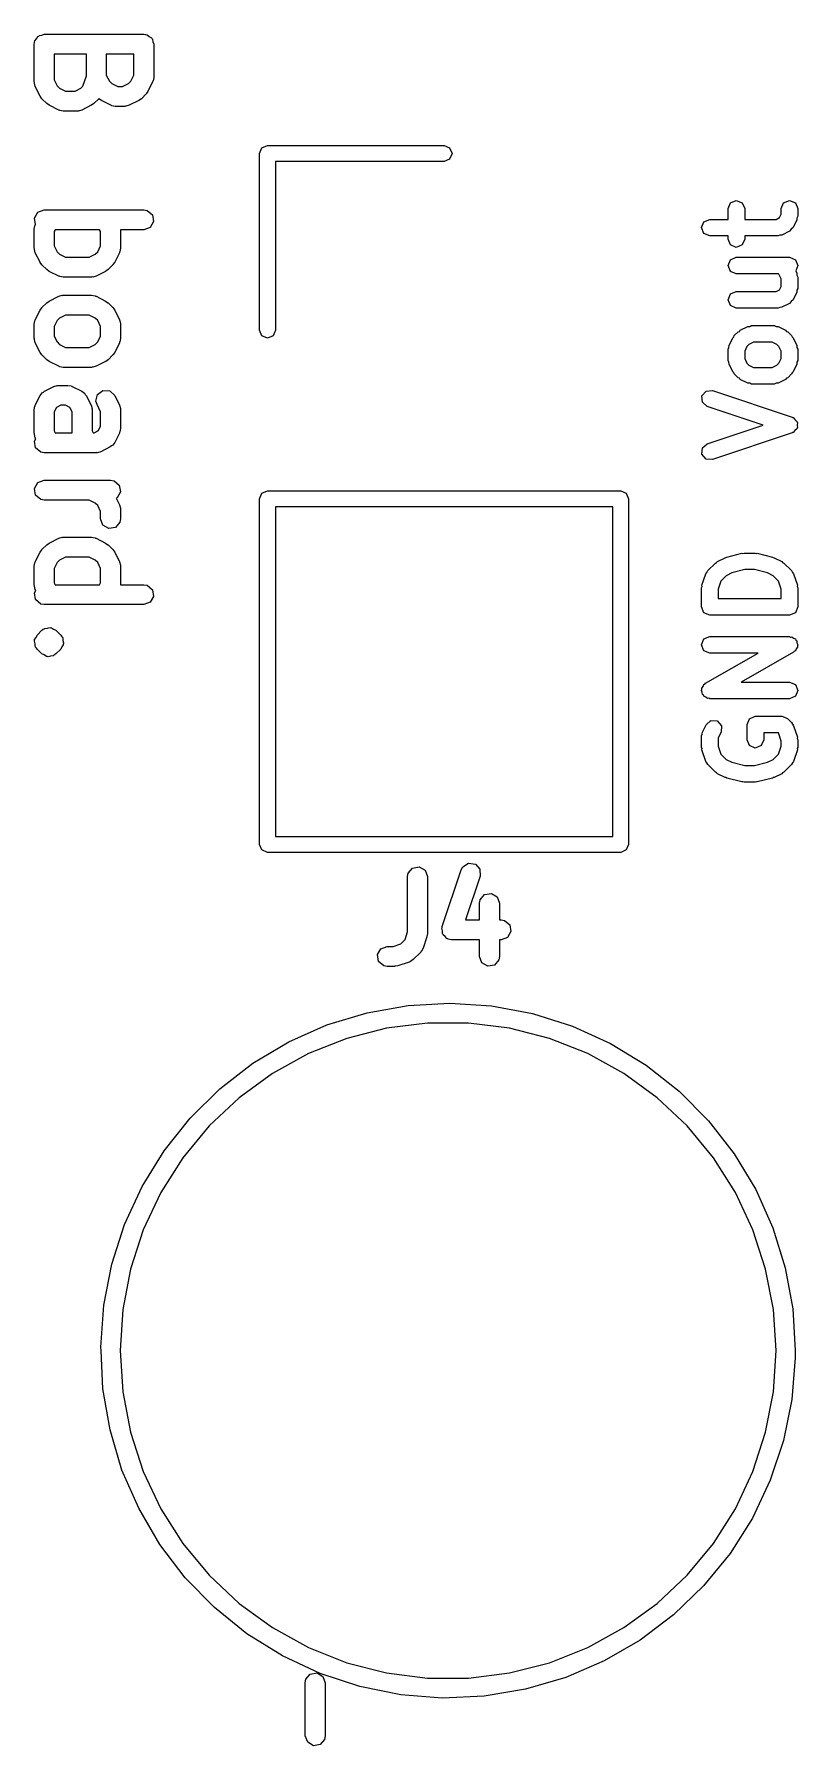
# Model space of a CAD drawing. Extents: x 83 to 117, y -104 to -70.4.
# Drawn here: x 110.88 to 116.63, y -103.97 to -91.09 of the extents above; entities that cross this region are included whole.
import ezdxf

# ---------------------------------------------------------------- set-up
doc = ezdxf.new("R2010")
doc.units = 0
doc.layers.add('BLACK', color=7, linetype='CONTINUOUS')

msp = doc.modelspace()

# ---------------------------------------------------------------- linework, layer by layer
at = {"layer": 'BLACK', "linetype": 'CONTINUOUS'}
for p, q in [((110.883, -91.1679), (110.885, -91.1581)), ((110.883, -91.4536), (110.883, -91.1679)), ((110.884, -91.1548), (110.886, -91.1519)), ((110.885, -91.1581), (110.884, -91.1548)), ((110.886, -91.1519), (110.888, -91.1422)), ((110.888, -91.1422), (110.9, -91.1273)), ((110.9, -91.1273), (110.91, -91.1104)), ((110.91, -91.1104), (110.917, -91.1081)), ((110.917, -91.1081), (110.921, -91.1029)), ((110.921, -91.1029), (110.94, -91.0995)), ((110.94, -91.0995), (110.958, -91.0929)), ((110.958, -91.0929), (111.708, -91.0929)), ((111.708, -91.0929), (111.718, -91.0946)), ((111.718, -91.0946), (111.721, -91.094)), ((111.721, -91.094), (111.724, -91.0957)), ((111.724, -91.0957), (111.734, -91.0974)), ((111.734, -91.0974), (111.749, -91.1099)), ((111.749, -91.1099), (111.766, -91.1196)), ((111.766, -91.1196), (111.768, -91.126)), ((111.768, -91.126), (111.773, -91.1304)), ((111.773, -91.1304), (111.777, -91.1495)), ((111.777, -91.1495), (111.783, -91.1679)), ((111.783, -91.1679), (111.783, -91.4179)), ((111.033, -91.2429), (111.033, -91.4359)), ((111.276, -91.2429), (111.033, -91.2429)), ((111.276, -91.4057), (111.276, -91.2429)), ((111.426, -91.2429), (111.426, -91.4002)), ((111.633, -91.2429), (111.426, -91.2429)), ((111.633, -91.4002), (111.633, -91.2429)), ((110.885, -91.4578), (110.883, -91.4536)), ((111.033, -91.4359), (111.056, -91.4806)), ((111.25, -91.4845), (111.276, -91.4057)), ((111.426, -91.4002), (111.449, -91.4449)), ((111.449, -91.4449), (111.467, -91.4634)), ((111.592, -91.4634), (111.611, -91.4449)), ((111.611, -91.4449), (111.633, -91.4002)), ((111.775, -91.4514), (111.74, -91.5228)), ((111.776, -91.4469), (111.775, -91.4514)), ((111.779, -91.4435), (111.776, -91.4469)), ((111.783, -91.4179), (111.779, -91.4435)), ((110.884, -91.4621), (110.885, -91.4578)), ((110.891, -91.4871), (110.884, -91.4621)), ((110.927, -91.5585), (110.891, -91.4871)), ((110.928, -91.5597), (110.927, -91.5585)), ((110.941, -91.578), (110.928, -91.5597)), ((110.977, -91.6137), (110.941, -91.578)), ((111.056, -91.4806), (111.074, -91.4991)), ((111.074, -91.4991), (111.119, -91.5214)), ((111.119, -91.5214), (111.191, -91.5214)), ((111.191, -91.5214), (111.235, -91.4991)), ((111.235, -91.4991), (111.25, -91.4845)), ((111.369, -91.578), (111.333, -91.6137)), ((111.37, -91.578), (111.369, -91.5773)), ((111.369, -91.5773), (111.369, -91.578)), ((111.371, -91.5787), (111.37, -91.578)), ((111.389, -91.5921), (111.371, -91.5787)), ((111.467, -91.4634), (111.512, -91.4857)), ((111.512, -91.4857), (111.548, -91.4857)), ((111.548, -91.4857), (111.592, -91.4634)), ((111.69, -91.578), (111.672, -91.5909)), ((111.726, -91.5423), (111.69, -91.578)), ((111.74, -91.5228), (111.726, -91.5408)), ((111.726, -91.5408), (111.726, -91.5423)), ((110.978, -91.6144), (110.977, -91.6137)), ((110.996, -91.6278), (110.978, -91.6144)), ((111.068, -91.6635), (110.996, -91.6278)), ((111.072, -91.664), (111.068, -91.6635)), ((111.076, -91.6669), (111.072, -91.664)), ((111.101, -91.6714), (111.076, -91.6669)), ((111.208, -91.6714), (111.101, -91.6714)), ((111.213, -91.6699), (111.208, -91.6714)), ((111.217, -91.6709), (111.213, -91.6699)), ((111.242, -91.6635), (111.217, -91.6709)), ((111.313, -91.6278), (111.242, -91.6635)), ((111.314, -91.6266), (111.313, -91.6278)), ((111.333, -91.6137), (111.314, -91.6266)), ((111.461, -91.6278), (111.389, -91.5921)), ((111.465, -91.6283), (111.461, -91.6278)), ((111.468, -91.6312), (111.465, -91.6283)), ((111.494, -91.6357), (111.468, -91.6312)), ((111.565, -91.6357), (111.494, -91.6357)), ((111.57, -91.6342), (111.565, -91.6357)), ((111.574, -91.6352), (111.57, -91.6342)), ((111.599, -91.6278), (111.574, -91.6352)), ((111.67, -91.5921), (111.599, -91.6278)), ((111.672, -91.5909), (111.67, -91.5921)), ((112.58, -91.99), (112.598, -91.9476)), ((112.598, -91.9476), (112.64, -91.93)), ((112.64, -91.93), (113.97, -91.93)), ((113.97, -91.93), (114.012, -91.9476)), ((114.012, -91.9476), (114.03, -91.99)), ((112.58, -93.32), (112.58, -91.99)), ((113.97, -92.05), (112.7, -92.05)), ((112.7, -92.05), (112.7, -93.32)), ((114.012, -92.0324), (113.97, -92.05)), ((114.03, -91.99), (114.012, -92.0324)), ((116.127, -92.3615), (116.171, -92.3432)), ((116.171, -92.3432), (116.216, -92.3615)), ((116.527, -92.3615), (116.571, -92.3432)), ((116.571, -92.3432), (116.616, -92.3615)), ((110.884, -92.4763), (110.91, -92.4318)), ((110.893, -92.5239), (110.884, -92.4763)), ((110.91, -92.4318), (110.958, -92.4143)), ((110.958, -92.4143), (111.708, -92.4143)), ((111.708, -92.4143), (111.734, -92.4188)), ((111.734, -92.4188), (111.773, -92.4518)), ((111.773, -92.4518), (111.782, -92.5023)), ((115.927, -92.5044), (115.971, -92.4861)), ((115.971, -92.4861), (116.109, -92.4861)), ((116.109, -92.4057), (116.127, -92.3615)), ((116.109, -92.4861), (116.109, -92.4057)), ((116.216, -92.3615), (116.234, -92.4057)), ((116.234, -92.4057), (116.234, -92.4861)), ((116.234, -92.4861), (116.471, -92.4861)), ((116.471, -92.4861), (116.496, -92.4734)), ((116.496, -92.4734), (116.509, -92.4481)), ((116.509, -92.4057), (116.527, -92.3615)), ((116.509, -92.4481), (116.509, -92.4057)), ((116.616, -92.3615), (116.634, -92.4057)), ((116.628, -92.4763), (116.627, -92.4908)), ((116.634, -92.4629), (116.628, -92.4763)), ((116.634, -92.4057), (116.634, -92.4629)), ((110.883, -92.5607), (110.888, -92.5351)), ((110.883, -92.7036), (110.883, -92.5607)), ((110.888, -92.5351), (110.891, -92.5316)), ((110.891, -92.5272), (110.893, -92.5239)), ((110.891, -92.5316), (110.891, -92.5272)), ((111.04, -92.5643), (111.033, -92.5784)), ((111.033, -92.5784), (111.033, -92.6859)), ((111.376, -92.5643), (111.04, -92.5643)), ((111.383, -92.5784), (111.376, -92.5643)), ((111.383, -92.6859), (111.383, -92.5784)), ((111.708, -92.5643), (111.533, -92.5643)), ((111.533, -92.5643), (111.533, -92.7036)), ((111.757, -92.5467), (111.708, -92.5643)), ((111.782, -92.5023), (111.757, -92.5467)), ((115.909, -92.5486), (115.927, -92.5044)), ((115.927, -92.5928), (115.909, -92.5486)), ((115.971, -92.6111), (115.927, -92.5928)), ((116.109, -92.6111), (115.971, -92.6111)), ((116.109, -92.6343), (116.109, -92.6111)), ((116.486, -92.6111), (116.234, -92.6111)), ((116.234, -92.6111), (116.234, -92.6343)), ((116.499, -92.6055), (116.486, -92.6111)), ((116.514, -92.6045), (116.499, -92.6055)), ((116.571, -92.5759), (116.514, -92.6045)), ((116.584, -92.5609), (116.571, -92.5759)), ((116.599, -92.548), (116.584, -92.5609)), ((116.627, -92.4908), (116.599, -92.548)), ((110.885, -92.7078), (110.883, -92.7036)), ((110.884, -92.7121), (110.885, -92.7078)), ((110.891, -92.7371), (110.884, -92.7121)), ((110.927, -92.8085), (110.891, -92.7371)), ((111.033, -92.6859), (111.056, -92.7306)), ((111.056, -92.7306), (111.074, -92.7491)), ((111.342, -92.7491), (111.361, -92.7306)), ((111.361, -92.7306), (111.383, -92.6859)), ((111.525, -92.7371), (111.49, -92.8085)), ((111.526, -92.7327), (111.525, -92.7371)), ((111.529, -92.7292), (111.526, -92.7327)), ((111.533, -92.7036), (111.529, -92.7292)), ((116.127, -92.6785), (116.109, -92.6343)), ((116.171, -92.6968), (116.127, -92.6785)), ((116.216, -92.6785), (116.171, -92.6968)), ((116.234, -92.6343), (116.216, -92.6785)), ((110.928, -92.8097), (110.927, -92.8085)), ((110.941, -92.828), (110.928, -92.8097)), ((110.977, -92.8637), (110.941, -92.828)), ((110.978, -92.8644), (110.977, -92.8637)), ((110.996, -92.8778), (110.978, -92.8644)), ((111.074, -92.7491), (111.119, -92.7714)), ((111.119, -92.7714), (111.298, -92.7714)), ((111.298, -92.7714), (111.342, -92.7491)), ((111.44, -92.8637), (111.422, -92.8766)), ((111.476, -92.828), (111.44, -92.8637)), ((111.49, -92.8085), (111.476, -92.8266)), ((111.476, -92.8266), (111.476, -92.828)), ((116.109, -92.8343), (116.127, -92.7901)), ((116.127, -92.8785), (116.109, -92.8343)), ((116.127, -92.7901), (116.171, -92.7718)), ((116.171, -92.7718), (116.571, -92.7718)), ((116.571, -92.7718), (116.616, -92.7901)), ((116.616, -92.7901), (116.634, -92.8343)), ((116.634, -92.8343), (116.618, -92.8731)), ((111.068, -92.9135), (110.996, -92.8778)), ((111.072, -92.914), (111.068, -92.9135)), ((111.076, -92.9169), (111.072, -92.914)), ((111.101, -92.9214), (111.076, -92.9169)), ((111.315, -92.9214), (111.101, -92.9214)), ((111.32, -92.9199), (111.315, -92.9214)), ((111.324, -92.9209), (111.32, -92.9199)), ((111.349, -92.9135), (111.324, -92.9209)), ((111.42, -92.8778), (111.349, -92.9135)), ((111.422, -92.8766), (111.42, -92.8778)), ((116.171, -92.8968), (116.127, -92.8785)), ((116.488, -92.8968), (116.171, -92.8968)), ((116.491, -92.8999), (116.488, -92.8968)), ((116.509, -92.9348), (116.491, -92.8999)), ((116.496, -93.0163), (116.509, -92.991)), ((116.509, -92.991), (116.509, -92.9348)), ((116.618, -92.8731), (116.627, -92.892)), ((116.627, -92.892), (116.628, -92.9066)), ((116.628, -92.9066), (116.634, -92.92)), ((116.634, -92.92), (116.634, -93.0057)), ((110.941, -93.1505), (110.977, -93.1148)), ((110.977, -93.1148), (110.995, -93.102)), ((110.995, -93.102), (110.996, -93.1008)), ((110.996, -93.1008), (111.068, -93.0651)), ((111.068, -93.0651), (111.093, -93.0576)), ((111.093, -93.0576), (111.097, -93.0587)), ((111.097, -93.0587), (111.101, -93.0571)), ((111.101, -93.0571), (111.315, -93.0571)), ((111.315, -93.0571), (111.341, -93.0617)), ((111.341, -93.0617), (111.345, -93.0645)), ((111.345, -93.0645), (111.349, -93.0651)), ((111.349, -93.0651), (111.42, -93.1008)), ((111.42, -93.1008), (111.438, -93.1141)), ((111.438, -93.1141), (111.44, -93.1148)), ((111.44, -93.1148), (111.476, -93.1505)), ((116.109, -93.0914), (116.127, -93.0472)), ((116.127, -93.1356), (116.109, -93.0914)), ((116.127, -93.0472), (116.171, -93.0289)), ((116.171, -93.0289), (116.471, -93.0289)), ((116.471, -93.0289), (116.496, -93.0163)), ((116.571, -93.1188), (116.514, -93.1473)), ((116.584, -93.1038), (116.571, -93.1188)), ((116.599, -93.0908), (116.584, -93.1038)), ((116.627, -93.0337), (116.599, -93.0908)), ((116.628, -93.0192), (116.627, -93.0337)), ((116.634, -93.0057), (116.628, -93.0192)), ((110.883, -93.275), (110.888, -93.2493)), ((110.888, -93.2493), (110.891, -93.2459)), ((110.891, -93.2415), (110.927, -93.17)), ((110.891, -93.2459), (110.891, -93.2415)), ((110.927, -93.17), (110.94, -93.152)), ((110.94, -93.152), (110.941, -93.1505)), ((111.056, -93.248), (111.033, -93.2927)), ((111.074, -93.2295), (111.056, -93.248)), ((111.119, -93.2071), (111.074, -93.2295)), ((111.298, -93.2071), (111.119, -93.2071)), ((111.342, -93.2295), (111.298, -93.2071)), ((111.361, -93.248), (111.342, -93.2295)), ((111.383, -93.2927), (111.361, -93.248)), ((111.476, -93.1505), (111.489, -93.1689)), ((111.489, -93.1689), (111.49, -93.17)), ((111.49, -93.17), (111.525, -93.2415)), ((111.525, -93.2415), (111.533, -93.2664)), ((116.171, -93.1539), (116.127, -93.1356)), ((116.486, -93.1539), (116.171, -93.1539)), ((116.499, -93.1484), (116.486, -93.1539)), ((116.514, -93.1473), (116.499, -93.1484)), ((110.883, -93.3821), (110.883, -93.275)), ((110.885, -93.3864), (110.883, -93.3821)), ((110.884, -93.3907), (110.885, -93.3864)), ((111.033, -93.2927), (111.033, -93.3644)), ((111.033, -93.3644), (111.056, -93.4091)), ((111.361, -93.4091), (111.383, -93.3644)), ((111.383, -93.3644), (111.383, -93.2927)), ((111.533, -93.3821), (111.529, -93.4078)), ((111.533, -93.2664), (111.532, -93.2708)), ((111.532, -93.2708), (111.533, -93.275)), ((111.533, -93.275), (111.533, -93.3821)), ((112.598, -93.3624), (112.58, -93.32)), ((112.64, -93.38), (112.598, -93.3624)), ((112.682, -93.3624), (112.64, -93.38)), ((112.7, -93.32), (112.682, -93.3624)), ((116.116, -93.4349), (116.144, -93.3778)), ((116.144, -93.3778), (116.152, -93.371)), ((116.152, -93.371), (116.156, -93.3615)), ((116.156, -93.3615), (116.184, -93.3329)), ((116.184, -93.3329), (116.194, -93.329)), ((116.194, -93.329), (116.201, -93.3212)), ((116.201, -93.3212), (116.258, -93.2927)), ((116.258, -93.2927), (116.272, -93.2916)), ((116.272, -93.2916), (116.286, -93.2861)), ((116.286, -93.2861), (116.457, -93.2861)), ((116.457, -93.2861), (116.471, -93.2916)), ((116.471, -93.2916), (116.485, -93.2927)), ((116.485, -93.2927), (116.542, -93.3212)), ((116.542, -93.3212), (116.549, -93.329)), ((116.549, -93.329), (116.558, -93.3329)), ((116.558, -93.3329), (116.587, -93.3615)), ((116.587, -93.3615), (116.591, -93.371)), ((116.591, -93.371), (116.599, -93.3778)), ((116.599, -93.3778), (116.627, -93.4349)), ((110.891, -93.4157), (110.884, -93.3907)), ((110.927, -93.4871), (110.891, -93.4157)), ((110.928, -93.4882), (110.927, -93.4871)), ((110.941, -93.5066), (110.928, -93.4882)), ((110.977, -93.5423), (110.941, -93.5066)), ((111.056, -93.4091), (111.074, -93.4276)), ((111.074, -93.4276), (111.119, -93.45)), ((111.119, -93.45), (111.298, -93.45)), ((111.298, -93.45), (111.342, -93.4276)), ((111.342, -93.4276), (111.361, -93.4091)), ((111.476, -93.5066), (111.44, -93.5423)), ((111.49, -93.4871), (111.476, -93.5051)), ((111.476, -93.5051), (111.476, -93.5066)), ((111.525, -93.4157), (111.49, -93.4871)), ((111.526, -93.4112), (111.525, -93.4157)), ((111.529, -93.4078), (111.526, -93.4112)), ((116.109, -93.4629), (116.114, -93.4494)), ((116.109, -93.5486), (116.109, -93.4629)), ((116.114, -93.4494), (116.116, -93.4349)), ((116.251, -93.4427), (116.234, -93.4776)), ((116.234, -93.4776), (116.234, -93.5338)), ((116.266, -93.4285), (116.251, -93.4427)), ((116.3, -93.4111), (116.266, -93.4285)), ((116.442, -93.4111), (116.3, -93.4111)), ((116.477, -93.4285), (116.442, -93.4111)), ((116.491, -93.4427), (116.477, -93.4285)), ((116.509, -93.4776), (116.491, -93.4427)), ((116.509, -93.5338), (116.509, -93.4776)), ((116.627, -93.4349), (116.628, -93.4494)), ((116.628, -93.4494), (116.634, -93.4629)), ((116.634, -93.4629), (116.634, -93.5486)), ((110.978, -93.543), (110.977, -93.5423)), ((110.996, -93.5564), (110.978, -93.543)), ((111.068, -93.5921), (110.996, -93.5564)), ((111.072, -93.5926), (111.068, -93.5921)), ((111.076, -93.5955), (111.072, -93.5926)), ((111.101, -93.6), (111.076, -93.5955)), ((111.315, -93.6), (111.101, -93.6)), ((111.32, -93.5985), (111.315, -93.6)), ((111.324, -93.5995), (111.32, -93.5985)), ((111.349, -93.5921), (111.324, -93.5995)), ((111.42, -93.5564), (111.349, -93.5921)), ((111.422, -93.5552), (111.42, -93.5564)), ((111.44, -93.5423), (111.422, -93.5552)), ((116.114, -93.562), (116.109, -93.5486)), ((116.116, -93.5765), (116.114, -93.562)), ((116.144, -93.6337), (116.116, -93.5765)), ((116.152, -93.6404), (116.144, -93.6337)), ((116.156, -93.6499), (116.152, -93.6404)), ((116.234, -93.5338), (116.251, -93.5687)), ((116.251, -93.5687), (116.266, -93.5829)), ((116.266, -93.5829), (116.3, -93.6004)), ((116.3, -93.6004), (116.442, -93.6004)), ((116.442, -93.6004), (116.477, -93.5829)), ((116.477, -93.5829), (116.491, -93.5687)), ((116.491, -93.5687), (116.509, -93.5338)), ((116.591, -93.6404), (116.587, -93.6499)), ((116.599, -93.6337), (116.591, -93.6404)), ((116.627, -93.5765), (116.599, -93.6337)), ((116.628, -93.562), (116.627, -93.5765)), ((116.634, -93.5486), (116.628, -93.562)), ((110.961, -93.7793), (111.032, -93.7436)), ((111.032, -93.7436), (111.057, -93.7362)), ((111.057, -93.7362), (111.061, -93.7372)), ((111.061, -93.7372), (111.065, -93.7357)), ((111.065, -93.7357), (111.137, -93.7357)), ((111.137, -93.7357), (111.163, -93.7402)), ((111.163, -93.7402), (111.166, -93.7431)), ((111.166, -93.7431), (111.17, -93.7436)), ((111.17, -93.7436), (111.242, -93.7793)), ((116.184, -93.6785), (116.156, -93.6499)), ((116.194, -93.6824), (116.184, -93.6785)), ((116.201, -93.6902), (116.194, -93.6824)), ((116.258, -93.7188), (116.201, -93.6902)), ((116.272, -93.7198), (116.258, -93.7188)), ((116.286, -93.7254), (116.272, -93.7198)), ((116.457, -93.7254), (116.286, -93.7254)), ((116.471, -93.7198), (116.457, -93.7254)), ((116.485, -93.7188), (116.471, -93.7198)), ((116.542, -93.6902), (116.485, -93.7188)), ((116.549, -93.6824), (116.542, -93.6902)), ((116.558, -93.6785), (116.549, -93.6824)), ((116.587, -93.6499), (116.558, -93.6785)), ((110.883, -93.9179), (110.888, -93.8922)), ((110.888, -93.8922), (110.891, -93.8888)), ((110.891, -93.8843), (110.927, -93.8129)), ((110.891, -93.8888), (110.891, -93.8843)), ((110.927, -93.8129), (110.942, -93.792)), ((110.942, -93.792), (110.953, -93.7875)), ((110.953, -93.7875), (110.961, -93.7793)), ((111.05, -93.9023), (111.033, -93.9356)), ((111.083, -93.8857), (111.05, -93.9023)), ((111.119, -93.8857), (111.083, -93.8857)), ((111.152, -93.9023), (111.119, -93.8857)), ((111.169, -93.9356), (111.152, -93.9023)), ((111.242, -93.7793), (111.263, -93.7949)), ((111.263, -93.7949), (111.267, -93.8052)), ((111.267, -93.8052), (111.275, -93.8129)), ((111.275, -93.8129), (111.311, -93.8843)), ((111.311, -93.8843), (111.319, -93.9093)), ((111.348, -93.855), (111.36, -93.8051)), ((111.356, -93.88), (111.348, -93.855)), ((111.383, -93.9356), (111.356, -93.88)), ((111.36, -93.8051), (111.401, -93.7745)), ((111.401, -93.7745), (111.452, -93.7776)), ((111.452, -93.7776), (111.49, -93.8129)), ((111.49, -93.8129), (111.525, -93.8843)), ((111.525, -93.8843), (111.533, -93.9093)), ((115.912, -93.8145), (115.943, -93.7784)), ((115.916, -93.8622), (115.912, -93.8145)), ((115.952, -93.8936), (115.916, -93.8622)), ((115.943, -93.7784), (115.991, -93.775)), ((116.374, -94.0343), (115.952, -93.8936)), ((115.991, -93.775), (116.591, -93.975)), ((110.883, -94.0964), (110.883, -93.9179)), ((111.033, -93.9356), (111.033, -94.0787)), ((111.169, -94.0929), (111.169, -93.9356)), ((111.319, -93.9093), (111.318, -93.9136)), ((111.318, -93.9136), (111.319, -93.9179)), ((111.319, -93.9179), (111.319, -94.0787)), ((111.383, -94.043), (111.383, -93.9356)), ((111.533, -93.9093), (111.532, -93.9136)), ((111.532, -93.9136), (111.533, -93.9179)), ((111.533, -93.9179), (111.533, -94.0607)), ((116.591, -93.975), (116.595, -93.9781)), ((116.595, -93.9781), (116.599, -93.9784)), ((116.599, -93.9784), (116.612, -93.9933)), ((116.612, -93.9933), (116.627, -94.0063)), ((116.627, -94.0063), (116.628, -94.011)), ((116.628, -94.011), (116.631, -94.0145)), ((116.631, -94.0145), (116.629, -94.0343)), ((110.885, -94.1006), (110.883, -94.0964)), ((110.884, -94.105), (110.885, -94.1006)), ((110.891, -94.13), (110.884, -94.105)), ((110.884, -94.1548), (110.895, -94.137)), ((110.893, -94.2054), (110.884, -94.1548)), ((110.895, -94.137), (110.891, -94.13)), ((111.033, -94.0787), (111.04, -94.0929)), ((111.04, -94.0929), (111.169, -94.0929)), ((111.319, -94.0787), (111.326, -94.0929)), ((111.326, -94.0929), (111.334, -94.0929)), ((111.334, -94.0929), (111.367, -94.0762)), ((111.367, -94.0762), (111.383, -94.043)), ((111.525, -94.0943), (111.49, -94.1657)), ((111.526, -94.0898), (111.525, -94.0943)), ((111.529, -94.0864), (111.526, -94.0898)), ((111.533, -94.0607), (111.529, -94.0864)), ((115.952, -94.175), (116.374, -94.0343)), ((116.591, -94.0936), (115.991, -94.2936)), ((116.595, -94.0905), (116.591, -94.0936)), ((116.599, -94.0902), (116.595, -94.0905)), ((116.612, -94.0752), (116.599, -94.0902)), ((116.627, -94.0622), (116.612, -94.0752)), ((116.628, -94.0576), (116.627, -94.0622)), ((116.631, -94.054), (116.628, -94.0576)), ((116.629, -94.0343), (116.631, -94.054)), ((110.933, -94.2383), (110.893, -94.2054)), ((110.958, -94.2429), (110.933, -94.2383)), ((111.351, -94.2429), (110.958, -94.2429)), ((111.355, -94.2413), (111.351, -94.2429)), ((111.36, -94.2424), (111.355, -94.2413)), ((111.385, -94.2349), (111.36, -94.2424)), ((111.456, -94.1992), (111.385, -94.2349)), ((111.464, -94.1911), (111.456, -94.1992)), ((111.474, -94.1866), (111.464, -94.1911)), ((111.49, -94.1657), (111.474, -94.1866)), ((115.912, -94.254), (115.916, -94.2063)), ((115.943, -94.2902), (115.912, -94.254)), ((115.916, -94.2063), (115.952, -94.175)), ((115.991, -94.2936), (115.943, -94.2902)), ((110.884, -94.512), (110.91, -94.4675)), ((110.893, -94.5625), (110.884, -94.512)), ((110.91, -94.4675), (110.958, -94.45)), ((110.958, -94.45), (111.458, -94.45)), ((111.458, -94.45), (111.484, -94.4545)), ((111.484, -94.4545), (111.523, -94.4875)), ((111.532, -94.538), (111.507, -94.5825)), ((111.523, -94.4875), (111.532, -94.538)), ((112.598, -94.5476), (112.64, -94.53)), ((112.64, -94.53), (115.3, -94.53)), ((115.3, -94.53), (115.342, -94.5476)), ((110.933, -94.5955), (110.893, -94.5625)), ((110.958, -94.6), (110.933, -94.5955)), ((111.298, -94.6), (110.958, -94.6)), ((111.342, -94.6224), (111.298, -94.6)), ((111.361, -94.6409), (111.342, -94.6224)), ((111.383, -94.6856), (111.361, -94.6409)), ((111.507, -94.5825), (111.501, -94.5846)), ((111.501, -94.5846), (111.525, -94.6343)), ((111.525, -94.6343), (111.533, -94.6593)), ((111.533, -94.6593), (111.532, -94.6636)), ((111.532, -94.6636), (111.533, -94.6679)), ((111.533, -94.6679), (111.533, -94.7393)), ((112.58, -94.59), (112.598, -94.5476)), ((112.58, -97.19), (112.58, -94.59)), ((112.7, -94.65), (112.7, -97.13)), ((115.24, -94.65), (112.7, -94.65)), ((115.24, -97.13), (115.24, -94.65)), ((115.342, -94.5476), (115.36, -94.59)), ((115.36, -94.59), (115.36, -97.19)), ((111.383, -94.7393), (111.383, -94.6856)), ((111.401, -94.7875), (111.383, -94.7393)), ((111.445, -94.8131), (111.401, -94.7875)), ((111.496, -94.8042), (111.445, -94.8131)), ((111.529, -94.7649), (111.496, -94.8042)), ((111.533, -94.7393), (111.529, -94.7649)), ((110.977, -94.9363), (110.995, -94.9234)), ((110.995, -94.9234), (110.996, -94.9222)), ((110.996, -94.9222), (111.068, -94.8865)), ((111.068, -94.8865), (111.093, -94.8791)), ((111.093, -94.8791), (111.097, -94.8801)), ((111.097, -94.8801), (111.101, -94.8786)), ((111.101, -94.8786), (111.315, -94.8786)), ((111.315, -94.8786), (111.341, -94.8831)), ((111.341, -94.8831), (111.345, -94.886)), ((111.345, -94.886), (111.349, -94.8865)), ((111.349, -94.8865), (111.42, -94.9222)), ((111.42, -94.9222), (111.438, -94.9356)), ((110.891, -95.0629), (110.927, -94.9915)), ((110.927, -94.9915), (110.94, -94.9735)), ((110.94, -94.9735), (110.941, -94.972)), ((110.941, -94.972), (110.977, -94.9363)), ((111.074, -95.0509), (111.056, -95.0694)), ((111.119, -95.0286), (111.074, -95.0509)), ((111.298, -95.0286), (111.119, -95.0286)), ((111.342, -95.0509), (111.298, -95.0286)), ((111.361, -95.0694), (111.342, -95.0509)), ((111.438, -94.9356), (111.44, -94.9363)), ((111.44, -94.9363), (111.476, -94.972)), ((111.476, -94.972), (111.489, -94.9903)), ((111.489, -94.9903), (111.49, -94.9915)), ((111.49, -94.9915), (111.525, -95.0629)), ((116.022, -95.069), (116.029, -95.0612)), ((116.029, -95.0612), (116.086, -95.0327)), ((116.086, -95.0327), (116.093, -95.0322)), ((116.093, -95.0322), (116.099, -95.0279)), ((116.099, -95.0279), (116.213, -94.9994)), ((116.213, -94.9994), (116.221, -95.0005)), ((116.221, -95.0005), (116.229, -94.9975)), ((116.229, -94.9975), (116.314, -94.9975)), ((116.314, -94.9975), (116.322, -95.0005)), ((116.322, -95.0005), (116.329, -94.9994)), ((116.329, -94.9994), (116.444, -95.0279)), ((116.444, -95.0279), (116.449, -95.0322)), ((116.449, -95.0322), (116.457, -95.0327)), ((116.457, -95.0327), (116.514, -95.0612)), ((116.514, -95.0612), (116.52, -95.069)), ((110.883, -95.0964), (110.888, -95.0708)), ((110.883, -95.2393), (110.883, -95.0964)), ((110.888, -95.0708), (110.891, -95.0673)), ((110.891, -95.0673), (110.891, -95.0629)), ((111.056, -95.0694), (111.033, -95.1141)), ((111.033, -95.1141), (111.033, -95.2216)), ((111.383, -95.1141), (111.361, -95.0694)), ((111.383, -95.2216), (111.383, -95.1141)), ((111.525, -95.0629), (111.533, -95.0879)), ((111.533, -95.0879), (111.532, -95.0922)), ((111.532, -95.0922), (111.533, -95.0964)), ((111.533, -95.0964), (111.533, -95.2357)), ((115.912, -95.2402), (115.941, -95.1545)), ((115.941, -95.1545), (115.95, -95.1435)), ((115.95, -95.1435), (115.956, -95.1301)), ((115.956, -95.1301), (116.013, -95.0729)), ((116.013, -95.0729), (116.022, -95.069)), ((116.094, -95.1685), (116.055, -95.208)), ((116.136, -95.1475), (116.094, -95.1685)), ((116.236, -95.1225), (116.136, -95.1475)), ((116.307, -95.1225), (116.236, -95.1225)), ((116.407, -95.1475), (116.307, -95.1225)), ((116.449, -95.1685), (116.407, -95.1475)), ((116.488, -95.208), (116.449, -95.1685)), ((116.52, -95.069), (116.53, -95.0729)), ((116.53, -95.0729), (116.587, -95.1301)), ((116.587, -95.1301), (116.593, -95.1435)), ((116.593, -95.1435), (116.602, -95.1545)), ((116.602, -95.1545), (116.631, -95.2402)), ((110.885, -95.2435), (110.883, -95.2393)), ((110.884, -95.2479), (110.885, -95.2435)), ((110.891, -95.2728), (110.884, -95.2479)), ((110.884, -95.2977), (110.895, -95.2799)), ((110.893, -95.3482), (110.884, -95.2977)), ((110.895, -95.2799), (110.891, -95.2728)), ((111.033, -95.2216), (111.04, -95.2357)), ((111.04, -95.2357), (111.376, -95.2357)), ((111.376, -95.2357), (111.383, -95.2216)), ((111.533, -95.2357), (111.708, -95.2357)), ((111.708, -95.2357), (111.734, -95.2402)), ((111.734, -95.2402), (111.773, -95.2732)), ((111.773, -95.2732), (111.782, -95.3237)), ((115.909, -95.26), (115.913, -95.2505)), ((115.909, -95.4029), (115.909, -95.26)), ((115.913, -95.2505), (115.912, -95.2402)), ((116.055, -95.208), (116.034, -95.2701)), ((116.034, -95.2701), (116.034, -95.3404)), ((116.509, -95.2701), (116.488, -95.208)), ((116.509, -95.3404), (116.509, -95.2701)), ((116.631, -95.2402), (116.63, -95.2505)), ((116.63, -95.2505), (116.634, -95.26)), ((116.634, -95.26), (116.634, -95.4029)), ((110.933, -95.3812), (110.893, -95.3482)), ((110.958, -95.3857), (110.933, -95.3812)), ((111.708, -95.3857), (110.958, -95.3857)), ((111.757, -95.3682), (111.708, -95.3857)), ((111.782, -95.3237), (111.757, -95.3682)), ((115.927, -95.4471), (115.909, -95.4029)), ((115.971, -95.4654), (115.927, -95.4471)), ((116.034, -95.3404), (116.509, -95.3404)), ((116.616, -95.4471), (116.571, -95.4654)), ((116.634, -95.4029), (116.616, -95.4471)), ((110.941, -95.5791), (110.949, -95.5734)), ((110.949, -95.5734), (110.951, -95.5707)), ((110.951, -95.5707), (110.954, -95.5698)), ((110.954, -95.5698), (110.962, -95.5642)), ((110.962, -95.5642), (110.982, -95.5625)), ((110.982, -95.5625), (111.001, -95.5574)), ((111.001, -95.5574), (111.007, -95.5603)), ((111.007, -95.5603), (111.013, -95.5597)), ((111.013, -95.5597), (111.029, -95.5709)), ((111.029, -95.5709), (111.047, -95.5791)), ((116.571, -95.4654), (115.971, -95.4654)), ((110.884, -95.6548), (110.886, -95.6519)), ((110.885, -95.6582), (110.884, -95.6548)), ((110.884, -95.6613), (110.885, -95.6582)), ((110.889, -95.6801), (110.884, -95.6613)), ((110.886, -95.6484), (110.897, -95.6325)), ((110.886, -95.6519), (110.886, -95.6484)), ((110.89, -95.6996), (110.889, -95.6801)), ((110.893, -95.7034), (110.89, -95.6996)), ((110.893, -95.7054), (110.893, -95.7034)), ((110.896, -95.7075), (110.893, -95.7054)), ((110.897, -95.6325), (110.905, -95.6148)), ((110.905, -95.6148), (110.941, -95.5791)), ((111.047, -95.5791), (111.083, -95.6148)), ((111.083, -95.6148), (111.088, -95.6229)), ((111.091, -95.7032), (111.083, -95.7209)), ((111.088, -95.6229), (111.091, -95.6248)), ((111.091, -95.6248), (111.092, -95.6281)), ((111.102, -95.6873), (111.091, -95.7032)), ((111.092, -95.6281), (111.092, -95.6282)), ((111.092, -95.6282), (111.095, -95.6304)), ((111.095, -95.6304), (111.095, -95.6323)), ((111.095, -95.6323), (111.098, -95.6362)), ((111.098, -95.6362), (111.099, -95.6556)), ((111.099, -95.6556), (111.104, -95.6744)), ((111.104, -95.6809), (111.102, -95.6839)), ((111.102, -95.6839), (111.102, -95.6873)), ((111.104, -95.6744), (111.103, -95.6775)), ((111.103, -95.6775), (111.104, -95.6809)), ((115.909, -95.6886), (115.927, -95.6444)), ((115.927, -95.7328), (115.909, -95.6886)), ((115.927, -95.6444), (115.971, -95.6261)), ((115.971, -95.6261), (116.571, -95.6261)), ((116.571, -95.6261), (116.579, -95.6294)), ((116.579, -95.6294), (116.588, -95.6283)), ((116.588, -95.6283), (116.601, -95.6382)), ((116.601, -95.6382), (116.616, -95.6444)), ((116.616, -95.6444), (116.619, -95.6523)), ((116.619, -95.6523), (116.626, -95.6576)), ((116.632, -95.705), (116.622, -95.7178)), ((116.626, -95.6576), (116.628, -95.6736)), ((116.628, -95.6736), (116.634, -95.6886)), ((116.634, -95.6886), (116.631, -95.6965)), ((116.631, -95.6965), (116.632, -95.705)), ((110.896, -95.7077), (110.896, -95.7075)), ((110.897, -95.7109), (110.896, -95.7077)), ((110.9, -95.7128), (110.897, -95.7109)), ((110.905, -95.7209), (110.9, -95.7128)), ((110.941, -95.7566), (110.905, -95.7209)), ((110.959, -95.7648), (110.941, -95.7566)), ((110.975, -95.776), (110.959, -95.7648)), ((110.981, -95.7754), (110.975, -95.776)), ((110.988, -95.7783), (110.981, -95.7754)), ((111.006, -95.7732), (110.988, -95.7783)), ((111.026, -95.7715), (111.006, -95.7732)), ((111.034, -95.7659), (111.026, -95.7715)), ((111.037, -95.765), (111.034, -95.7659)), ((111.039, -95.7623), (111.037, -95.765)), ((111.047, -95.7566), (111.039, -95.7623)), ((111.083, -95.7209), (111.047, -95.7566)), ((115.971, -95.7511), (115.927, -95.7328)), ((115.94, -95.9772), (116.336, -95.7511)), ((116.336, -95.7511), (115.971, -95.7511)), ((116.602, -95.7428), (116.207, -95.9689)), ((116.608, -95.736), (116.602, -95.7428)), ((116.616, -95.7328), (116.608, -95.736)), ((116.622, -95.7178), (116.616, -95.7328)), ((115.909, -96.0314), (115.912, -96.0235)), ((115.915, -96.0464), (115.909, -96.0314)), ((115.911, -96.015), (115.921, -96.0022)), ((115.912, -96.0235), (115.911, -96.015)), ((115.917, -96.0624), (115.915, -96.0464)), ((115.924, -96.0677), (115.917, -96.0624)), ((115.921, -96.0022), (115.927, -95.9872)), ((115.927, -96.0756), (115.924, -96.0677)), ((115.927, -95.9872), (115.935, -95.9839)), ((115.942, -96.0818), (115.927, -96.0756)), ((115.935, -95.9839), (115.94, -95.9772)), ((115.955, -96.0917), (115.942, -96.0818)), ((115.963, -96.0906), (115.955, -96.0917)), ((115.971, -96.0939), (115.963, -96.0906)), ((116.207, -95.9689), (116.571, -95.9689)), ((116.571, -95.9689), (116.616, -95.9872)), ((116.616, -96.0756), (116.571, -96.0939)), ((116.616, -95.9872), (116.634, -96.0314)), ((116.634, -96.0314), (116.616, -96.0756)), ((116.571, -96.0939), (115.971, -96.0939)), ((115.914, -96.3608), (115.916, -96.3463)), ((115.916, -96.3463), (115.944, -96.2892)), ((115.944, -96.2892), (115.98, -96.2578)), ((115.98, -96.2578), (116.028, -96.2612)), ((116.028, -96.2612), (116.059, -96.2974)), ((116.056, -96.3451), (116.034, -96.389)), ((116.059, -96.2974), (116.056, -96.3451)), ((116.252, -96.2886), (116.27, -96.2444)), ((116.252, -96.4029), (116.252, -96.2886)), ((116.27, -96.2444), (116.314, -96.2261)), ((116.314, -96.2261), (116.514, -96.2261)), ((116.514, -96.2261), (116.533, -96.2337)), ((116.533, -96.2337), (116.558, -96.2444)), ((116.558, -96.2444), (116.587, -96.2729)), ((116.587, -96.2729), (116.593, -96.2864)), ((116.593, -96.2864), (116.602, -96.2974)), ((116.602, -96.2974), (116.631, -96.3831)), ((115.909, -96.3743), (115.914, -96.3608)), ((115.909, -96.46), (115.909, -96.3743)), ((115.913, -96.4695), (115.909, -96.46)), ((115.912, -96.4798), (115.913, -96.4695)), ((116.034, -96.389), (116.034, -96.4499)), ((116.034, -96.4499), (116.055, -96.512)), ((116.27, -96.4471), (116.252, -96.4029)), ((116.314, -96.4654), (116.27, -96.4471)), ((116.358, -96.4471), (116.314, -96.4654)), ((116.377, -96.4029), (116.358, -96.4471)), ((116.488, -96.3511), (116.377, -96.3511)), ((116.377, -96.3511), (116.377, -96.4029)), ((116.509, -96.413), (116.488, -96.3511)), ((116.488, -96.512), (116.509, -96.4499)), ((116.509, -96.4499), (116.509, -96.413)), ((116.631, -96.3831), (116.63, -96.3934)), ((116.63, -96.3934), (116.634, -96.4029)), ((116.634, -96.46), (116.63, -96.4695)), ((116.63, -96.4695), (116.631, -96.4798)), ((116.634, -96.4029), (116.634, -96.46)), ((115.941, -96.5655), (115.912, -96.4798)), ((115.95, -96.5765), (115.941, -96.5655)), ((115.956, -96.5899), (115.95, -96.5765)), ((116.013, -96.6471), (115.956, -96.5899)), ((116.055, -96.512), (116.094, -96.5515)), ((116.094, -96.5515), (116.136, -96.5725)), ((116.136, -96.5725), (116.236, -96.5975)), ((116.236, -96.5975), (116.307, -96.5975)), ((116.307, -96.5975), (116.407, -96.5725)), ((116.407, -96.5725), (116.449, -96.5515)), ((116.449, -96.5515), (116.488, -96.512)), ((116.587, -96.5899), (116.53, -96.6471)), ((116.593, -96.5765), (116.587, -96.5899)), ((116.602, -96.5655), (116.593, -96.5765)), ((116.631, -96.4798), (116.602, -96.5655)), ((116.022, -96.651), (116.013, -96.6471)), ((116.029, -96.6588), (116.022, -96.651)), ((116.086, -96.6873), (116.029, -96.6588)), ((116.093, -96.6878), (116.086, -96.6873)), ((116.099, -96.6921), (116.093, -96.6878)), ((116.213, -96.7206), (116.099, -96.6921)), ((116.221, -96.7195), (116.213, -96.7206)), ((116.229, -96.7225), (116.221, -96.7195)), ((116.314, -96.7225), (116.229, -96.7225)), ((116.322, -96.7195), (116.314, -96.7225)), ((116.329, -96.7206), (116.322, -96.7195)), ((116.444, -96.6921), (116.329, -96.7206)), ((116.449, -96.6878), (116.444, -96.6921)), ((116.457, -96.6873), (116.449, -96.6878)), ((116.514, -96.6588), (116.457, -96.6873)), ((116.52, -96.651), (116.514, -96.6588)), ((116.53, -96.6471), (116.52, -96.651)), ((112.598, -97.2324), (112.58, -97.19)), ((112.64, -97.25), (112.598, -97.2324)), ((115.3, -97.25), (112.64, -97.25)), ((112.7, -97.13), (115.24, -97.13)), ((115.342, -97.2324), (115.3, -97.25)), ((115.36, -97.19), (115.342, -97.2324)), ((113.7, -97.4075), (113.733, -97.3682)), ((113.733, -97.3682), (113.783, -97.3593)), ((113.783, -97.3593), (113.827, -97.3849)), ((113.956, -97.8094), (114.099, -97.3808)), ((114.099, -97.3808), (114.111, -97.3579)), ((114.111, -97.3579), (114.155, -97.3311)), ((114.155, -97.3311), (114.206, -97.3386)), ((114.206, -97.3386), (114.24, -97.377)), ((114.24, -97.377), (114.241, -97.4283)), ((113.695, -97.4331), (113.7, -97.4075)), ((113.695, -97.8495), (113.695, -97.4331)), ((113.827, -97.3849), (113.845, -97.4331)), ((113.845, -97.4331), (113.845, -97.8617)), ((114.241, -97.4283), (114.131, -97.7581)), ((114.238, -97.6331), (114.242, -97.6075)), ((114.238, -97.7581), (114.238, -97.6331)), ((114.242, -97.6075), (114.275, -97.5682)), ((114.275, -97.5682), (114.326, -97.5593)), ((114.326, -97.5593), (114.37, -97.5849)), ((114.37, -97.5849), (114.388, -97.6331)), ((114.388, -97.6331), (114.388, -97.7581)), ((114.131, -97.7581), (114.238, -97.7581)), ((114.388, -97.7581), (114.399, -97.7581)), ((114.399, -97.7581), (114.424, -97.7626)), ((114.424, -97.7626), (114.464, -97.7956)), ((113.676, -97.9069), (113.695, -97.8495)), ((113.841, -97.8854), (113.813, -97.9711)), ((113.845, -97.8617), (113.841, -97.8838)), ((113.841, -97.8838), (113.841, -97.8854)), ((113.953, -97.8201), (113.956, -97.8151)), ((113.957, -97.8402), (113.953, -97.8201)), ((113.956, -97.8151), (113.956, -97.8094)), ((113.957, -97.8607), (113.957, -97.8402)), ((113.961, -97.865), (113.957, -97.8607)), ((113.962, -97.8706), (113.961, -97.865)), ((113.978, -97.8838), (113.962, -97.8706)), ((113.991, -97.8991), (113.978, -97.8838)), ((114.447, -97.8906), (114.399, -97.9081)), ((114.472, -97.8461), (114.447, -97.8906)), ((114.464, -97.7956), (114.472, -97.8461)), ((113.468, -98.0201), (113.493, -97.9757)), ((113.476, -98.0706), (113.468, -98.0201)), ((113.493, -97.9757), (113.541, -97.9581)), ((113.541, -97.9581), (113.586, -97.9581)), ((113.586, -97.9581), (113.644, -97.939)), ((113.644, -97.939), (113.676, -97.9069)), ((113.794, -98.0004), (113.737, -98.0576)), ((113.796, -97.9964), (113.794, -98.0004)), ((113.8, -97.994), (113.796, -97.9964)), ((113.813, -97.9711), (113.8, -97.994)), ((113.997, -97.8999), (113.991, -97.8991)), ((114.001, -97.9036), (113.997, -97.8999)), ((114.027, -97.9081), (114.001, -97.9036)), ((114.238, -97.9081), (114.027, -97.9081)), ((114.238, -98.0331), (114.238, -97.9081)), ((114.399, -97.9081), (114.388, -97.9081)), ((114.388, -97.9081), (114.388, -98.0331)), ((113.516, -98.1036), (113.476, -98.0706)), ((113.541, -98.1081), (113.516, -98.1036)), ((113.599, -98.1081), (113.541, -98.1081)), ((113.6, -98.1076), (113.599, -98.1081)), ((113.622, -98.1043), (113.6, -98.1076)), ((113.708, -98.0757), (113.622, -98.1043)), ((113.712, -98.0729), (113.708, -98.0757)), ((113.716, -98.0725), (113.712, -98.0729)), ((113.737, -98.0576), (113.716, -98.0725)), ((114.255, -98.0813), (114.238, -98.0331)), ((114.3, -98.107), (114.255, -98.0813)), ((114.35, -98.0981), (114.3, -98.107)), ((114.383, -98.0588), (114.35, -98.0981)), ((114.388, -98.0331), (114.383, -98.0588)), ((113.39, -98.4573), (113.699, -98.4023)), ((113.699, -98.4023), (114.014, -98.385)), ((114.014, -98.385), (114.328, -98.4056)), ((114.328, -98.4056), (114.637, -98.4638)), ((113.088, -98.549), (113.39, -98.4573)), ((113.845, -98.535), (113.537, -98.5739)), ((114.155, -98.535), (113.845, -98.535)), ((114.463, -98.5739), (114.155, -98.535)), ((114.637, -98.4638), (114.937, -98.5587)), ((112.801, -98.6763), (113.088, -98.549)), ((113.237, -98.651), (112.948, -98.7652)), ((113.537, -98.5739), (113.237, -98.651)), ((114.763, -98.651), (114.463, -98.5739)), ((115.052, -98.7652), (114.763, -98.651)), ((114.937, -98.5587), (115.224, -98.689)), ((112.53, -98.8372), (112.801, -98.6763)), ((112.948, -98.7652), (112.677, -98.9146)), ((115.323, -98.9146), (115.052, -98.7652)), ((115.224, -98.689), (115.492, -98.8527)), ((112.281, -99.0294), (112.53, -98.8372)), ((112.677, -98.9146), (112.426, -99.0969)), ((115.574, -99.0969), (115.323, -98.9146)), ((115.492, -98.8527), (115.74, -99.0475)), ((112.057, -99.2502), (112.281, -99.0294)), ((115.74, -99.0475), (115.962, -99.2707)), ((112.426, -99.0969), (112.2, -99.3093)), ((115.8, -99.3093), (115.574, -99.0969)), ((111.861, -99.4964), (112.057, -99.2502)), ((112.2, -99.3093), (112.002, -99.5482)), ((115.998, -99.5482), (115.8, -99.3093)), ((115.962, -99.2707), (116.155, -99.5188)), ((111.695, -99.7643), (111.861, -99.4964)), ((112.002, -99.5482), (111.836, -99.8101)), ((116.164, -99.8101), (115.998, -99.5482)), ((116.155, -99.5188), (116.317, -99.7885)), ((111.564, -100.05), (111.695, -99.7643)), ((111.836, -99.8101), (111.704, -100.091)), ((116.296, -100.091), (116.164, -99.8101)), ((116.317, -99.7885), (116.446, -100.076)), ((111.467, -100.35), (111.564, -100.05)), ((116.446, -100.076), (116.54, -100.376)), ((111.704, -100.091), (111.608, -100.386)), ((116.392, -100.386), (116.296, -100.091)), ((111.407, -100.659), (111.467, -100.35)), ((111.608, -100.386), (111.55, -100.69)), ((116.45, -100.69), (116.392, -100.386)), ((116.54, -100.376), (116.596, -100.686)), ((111.385, -100.973), (111.407, -100.659)), ((111.55, -100.69), (111.53, -101)), ((116.47, -101), (116.45, -100.69)), ((116.596, -100.686), (116.615, -101)), ((111.387, -101), (111.385, -100.973)), ((111.401, -101.287), (111.387, -101)), ((111.53, -101), (111.55, -101.31)), ((116.45, -101.31), (116.47, -101)), ((116.614, -101.055), (116.589, -101.368)), ((116.615, -101), (116.614, -101.055)), ((111.454, -101.597), (111.401, -101.287)), ((111.55, -101.31), (111.608, -101.614)), ((116.392, -101.614), (116.45, -101.31)), ((116.589, -101.368), (116.526, -101.677)), ((111.544, -101.899), (111.454, -101.597)), ((111.608, -101.614), (111.704, -101.909)), ((116.296, -101.909), (116.392, -101.614)), ((116.526, -101.677), (116.426, -101.975)), ((111.67, -102.187), (111.544, -101.899)), ((111.704, -101.909), (111.836, -102.19)), ((116.164, -102.19), (116.296, -101.909)), ((116.426, -101.975), (116.292, -102.26)), ((111.83, -102.459), (111.67, -102.187)), ((111.836, -102.19), (112.002, -102.452)), ((115.998, -102.452), (116.164, -102.19)), ((116.292, -102.26), (116.124, -102.526)), ((112.02, -102.709), (111.83, -102.459)), ((112.002, -102.452), (112.2, -102.691)), ((115.8, -102.691), (115.998, -102.452)), ((116.124, -102.526), (115.925, -102.77)), ((112.24, -102.934), (112.02, -102.709)), ((112.2, -102.691), (112.426, -102.903)), ((115.574, -102.903), (115.8, -102.691)), ((115.925, -102.77), (115.698, -102.988)), ((112.426, -102.903), (112.677, -103.085)), ((115.323, -103.085), (115.574, -102.903)), ((112.485, -103.132), (112.24, -102.934)), ((115.698, -102.988), (115.447, -103.178)), ((112.752, -103.298), (112.485, -103.132)), ((112.677, -103.085), (112.948, -103.235)), ((115.052, -103.235), (115.323, -103.085)), ((113.037, -103.431), (112.752, -103.298)), ((112.948, -103.235), (113.237, -103.349)), ((114.763, -103.349), (115.052, -103.235)), ((115.447, -103.178), (115.175, -103.336)), ((112.93, -103.474), (112.962, -103.435)), ((112.962, -103.435), (113.013, -103.426)), ((113.013, -103.426), (113.057, -103.452)), ((113.336, -103.529), (113.037, -103.431)), ((113.237, -103.349), (113.537, -103.426)), ((113.537, -103.426), (113.845, -103.465)), ((114.155, -103.465), (114.463, -103.426)), ((114.463, -103.426), (114.763, -103.349)), ((115.175, -103.336), (114.886, -103.46)), ((112.925, -103.5), (112.93, -103.474)), ((112.925, -103.9), (112.925, -103.5)), ((113.057, -103.452), (113.075, -103.5)), ((113.075, -103.5), (113.075, -103.9)), ((113.645, -103.591), (113.336, -103.529)), ((113.845, -103.465), (114.155, -103.465)), ((114.584, -103.549), (114.273, -103.601)), ((114.886, -103.46), (114.584, -103.549)), ((113.959, -103.615), (113.645, -103.591)), ((114.273, -103.601), (113.959, -103.615)), ((112.943, -103.948), (112.925, -103.9)), ((112.987, -103.974), (112.943, -103.948)), ((113.07, -103.926), (113.037, -103.965)), ((113.075, -103.9), (113.07, -103.926)), ((113.037, -103.965), (112.987, -103.974))]:
    msp.add_line(p, q, dxfattribs=at)

doc.saveas('drawing.dxf')
